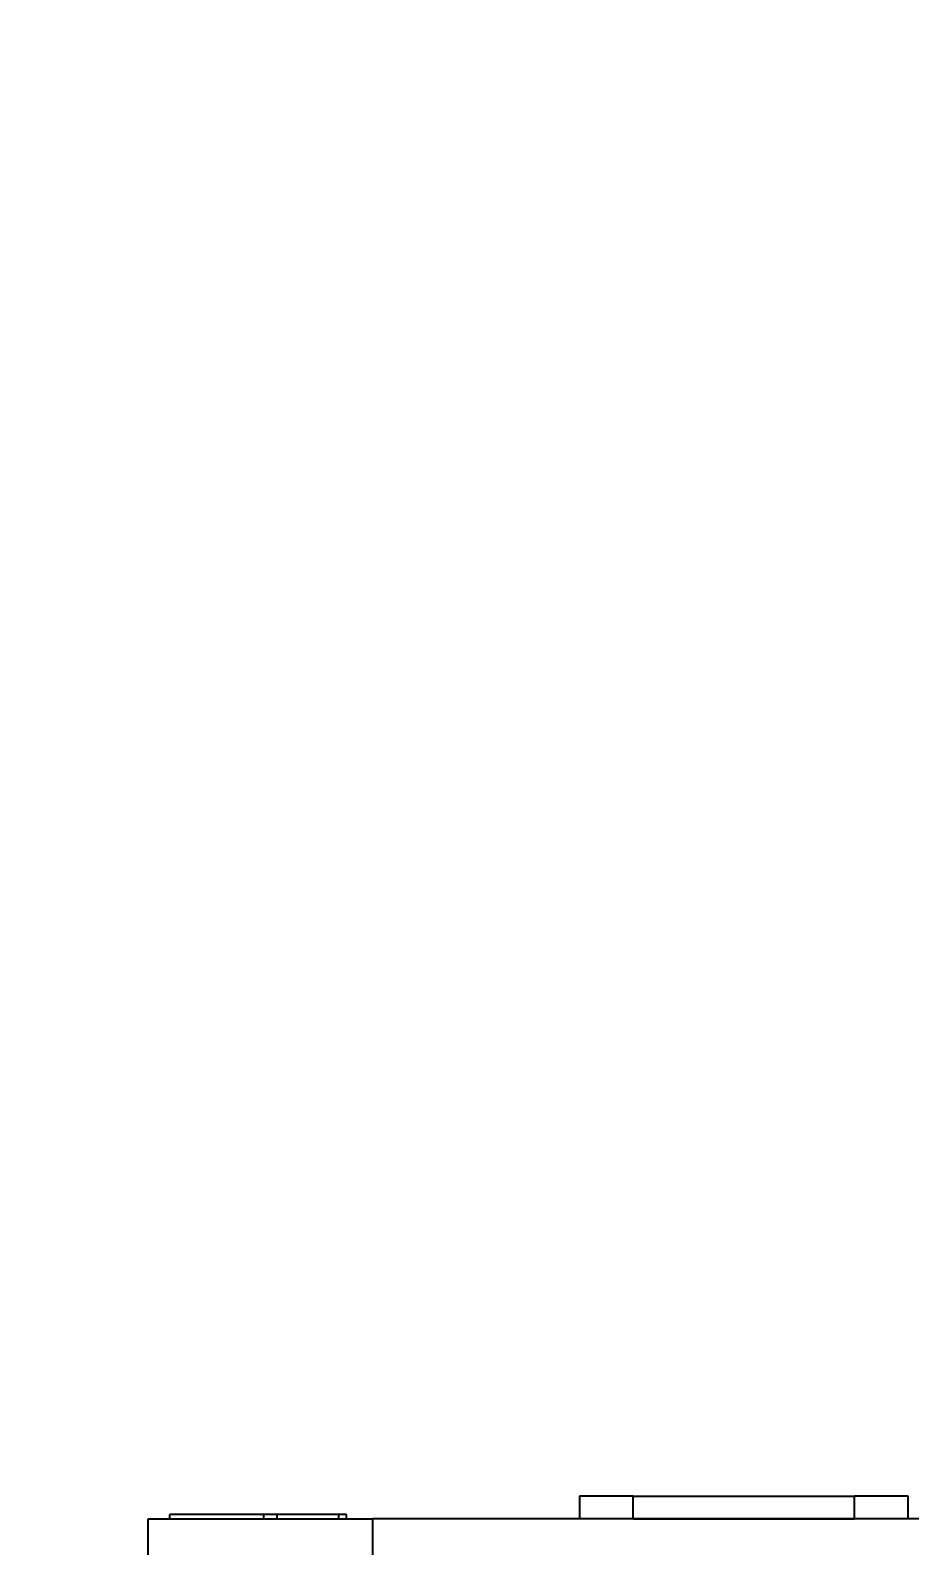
# Model space of a CAD drawing. Header units: millimetres. Extents: x -5684 to 4493, y -3963 to 3401.
# Drawn here: x -3116 to -2300, y 421 to 1829 of the extents above; entities that cross this region are included whole.
import ezdxf

# ---------------------------------------------------------------- set-up
doc = ezdxf.new("R2010")
doc.units = ezdxf.units.MM
for name, color, linetype in [('DIKOM_ОБЪЕКТ', 7, 'Continuous'), ('DIKOM_РАЗМЕР_ЗОНА', 7, 'Continuous'), ('DIKOM_РАЗМЕР_ОБЪЕКТА', 7, 'Continuous')]:
    doc.layers.add(name, color=color, linetype=linetype)
doc.styles.add('style1', font='arial.ttf', dxfattribs={"width": 0.8})
doc.dimstyles.new('1-50', dxfattribs={"dimtxt": 300, "dimasz": 200, "dimexe": 100, "dimexo": 0, "dimgap": 100, "dimtad": 1, "dimdec": 0, "dimtxsty": 'style1', "dimcen": 0, "dimclrd": 7, "dimclre": 7, "dimadec": 1, "dimazin": 2, "dimtfac": 1, "dimtdec": 0, "dimtmove": 0, "dimatfit": 3, "dimfxl": 0, "dimlwd": 25, "dimlwe": 18, "dimarcsym": 0})

# ---------------------------------------------------------------- blocks, each defined once
blk = doc.blocks.new('*D10')
at = {"layer": 'Defpoints', "color": 0, "transparency": 16777216}
for p in [(-1818.3, 3401.4), (-5234.1, -2954), (1.4, -2954)]:
    blk.add_point(p, dxfattribs=at)
at = {"layer": 'DIKOM_РАЗМЕР_ЗОНА', "color": 7, "lineweight": 18, "transparency": 16777216}
for p, q in [((-1818.3, 3401.4), (-5334.1, 3401.4)), ((1.4, -2954), (-5334.1, -2954))]:
    blk.add_line(p, q, dxfattribs=at)
at = {"layer": 'DIKOM_РАЗМЕР_ЗОНА', "color": 7, "lineweight": 25, "transparency": 16777216}
blk.add_line((-5234.1, 3201.4), (-5234.1, -2754), dxfattribs=at)
at = {"layer": 'DIKOM_РАЗМЕР_ЗОНА', "color": 7, "transparency": 16777216}
for points in [[(-5267.5, 3201.4), (-5200.8, 3201.4), (-5234.1, 3401.4)], [(-5267.5, -2754), (-5200.8, -2754), (-5234.1, -2954)]]:
    blk.add_solid(points, dxfattribs=at)
at = {"layer": 'DIKOM_РАЗМЕР_ЗОНА', "color": 0, "transparency": 16777216, "insert": (-5487.4, -234.8), "char_height": 300, "attachment_point": 5, "rotation": 90, "style": 'style1'}
blk.add_mtext('6350', dxfattribs=at)
blk = doc.blocks.new('*D11')
at = {"layer": 'Defpoints', "color": 0, "transparency": 16777216}
for p in [(-3580.8, 1935), (-1952, 1935), (1.4, -915)]:
    blk.add_point(p, dxfattribs=at)
at = {"layer": 'DIKOM_РАЗМЕР_ОБЪЕКТА', "color": 7, "lineweight": 18, "transparency": 16777216}
for p, q in [((-1952, 1935), (-3680.8, 1935)), ((1.4, -915), (-3680.8, -915))]:
    blk.add_line(p, q, dxfattribs=at)
at = {"layer": 'DIKOM_РАЗМЕР_ОБЪЕКТА', "color": 7, "lineweight": 25, "transparency": 16777216}
blk.add_line((-3580.8, -715), (-3580.8, 1735), dxfattribs=at)
at = {"layer": 'DIKOM_РАЗМЕР_ОБЪЕКТА', "color": 7, "transparency": 16777216}
for points in [[(-3614.1, 1735), (-3547.4, 1735), (-3580.8, 1935)], [(-3614.1, -715), (-3547.4, -715), (-3580.8, -915)]]:
    blk.add_solid(points, dxfattribs=at)
at = {"layer": 'DIKOM_РАЗМЕР_ОБЪЕКТА', "color": 0, "transparency": 16777216, "insert": (-3833.9, 268.8), "char_height": 300, "attachment_point": 5, "rotation": 90, "style": 'style1'}
blk.add_mtext('2850', dxfattribs=at)

msp = doc.modelspace()

# ---------------------------------------------------------------- linework, layer by layer
at = {"layer": 'DIKOM_ОБЪЕКТ'}
for p, q in [((-2606.6, 467), (-2606.6, 446)), ((-2556.6, 467), (-2606.6, 467)), ((-2556.6, 446), (-2556.6, 467)), ((-2556.6, 467), (-2351.2, 467)), ((-2351.2, 446), (-2351.2, 467)), ((-2301.2, 467), (-2351.2, 467)), ((-2301.2, 446), (-2301.2, 467)), ((-3006.9, 346), (-3006.9, 446)), ((-3006.9, 446), (-2798.6, 446)), ((-2986.8, 446), (-2986.8, 450)), ((-2899.7, 450), (-2986.8, 450)), ((-2899.7, 446), (-2899.7, 450)), ((-2887.2, 450), (-2899.7, 450)), ((-2887.2, 446), (-2887.2, 450)), ((-2829.9, 450), (-2887.2, 450)), ((-2829.9, 446), (-2829.9, 450)), ((-2822.8, 450), (-2829.9, 450)), ((-2822.8, 446), (-2822.8, 450)), ((-1498.6, 446), (-2798.6, 446)), ((-2798.6, 446), (-2798.6, 346)), ((-2556.6, 446), (-2351.2, 446))]:
    msp.add_line(p, q, dxfattribs=at)

# ---------------------------------------------------------------- dimensions: what is measured, and where the dimension line sits
at = {"layer": 'DIKOM_РАЗМЕР_ЗОНА'}
dim = msp.add_linear_dim(base=(-5234.1, -2954), p1=(-1818.3, 3401.4), p2=(1.4, -2954), angle=90, text='6350', dimstyle='1-50', dxfattribs=at)
dim.commit()
dim.dimension.update_dxf_attribs({"geometry": '*D10', "text_midpoint": (-5234.1, -234.8), "dimtype": 160})
at = {"layer": 'DIKOM_РАЗМЕР_ОБЪЕКТА'}
dim = msp.add_linear_dim(base=(-3580.8, 1935), p1=(1.4, -915), p2=(-1952, 1935), angle=90, dimstyle='1-50', dxfattribs=at)
dim.commit()
dim.dimension.update_dxf_attribs({"geometry": '*D11', "text_midpoint": (-3580.8, 268.8), "dimtype": 160})

doc.saveas('drawing.dxf')
